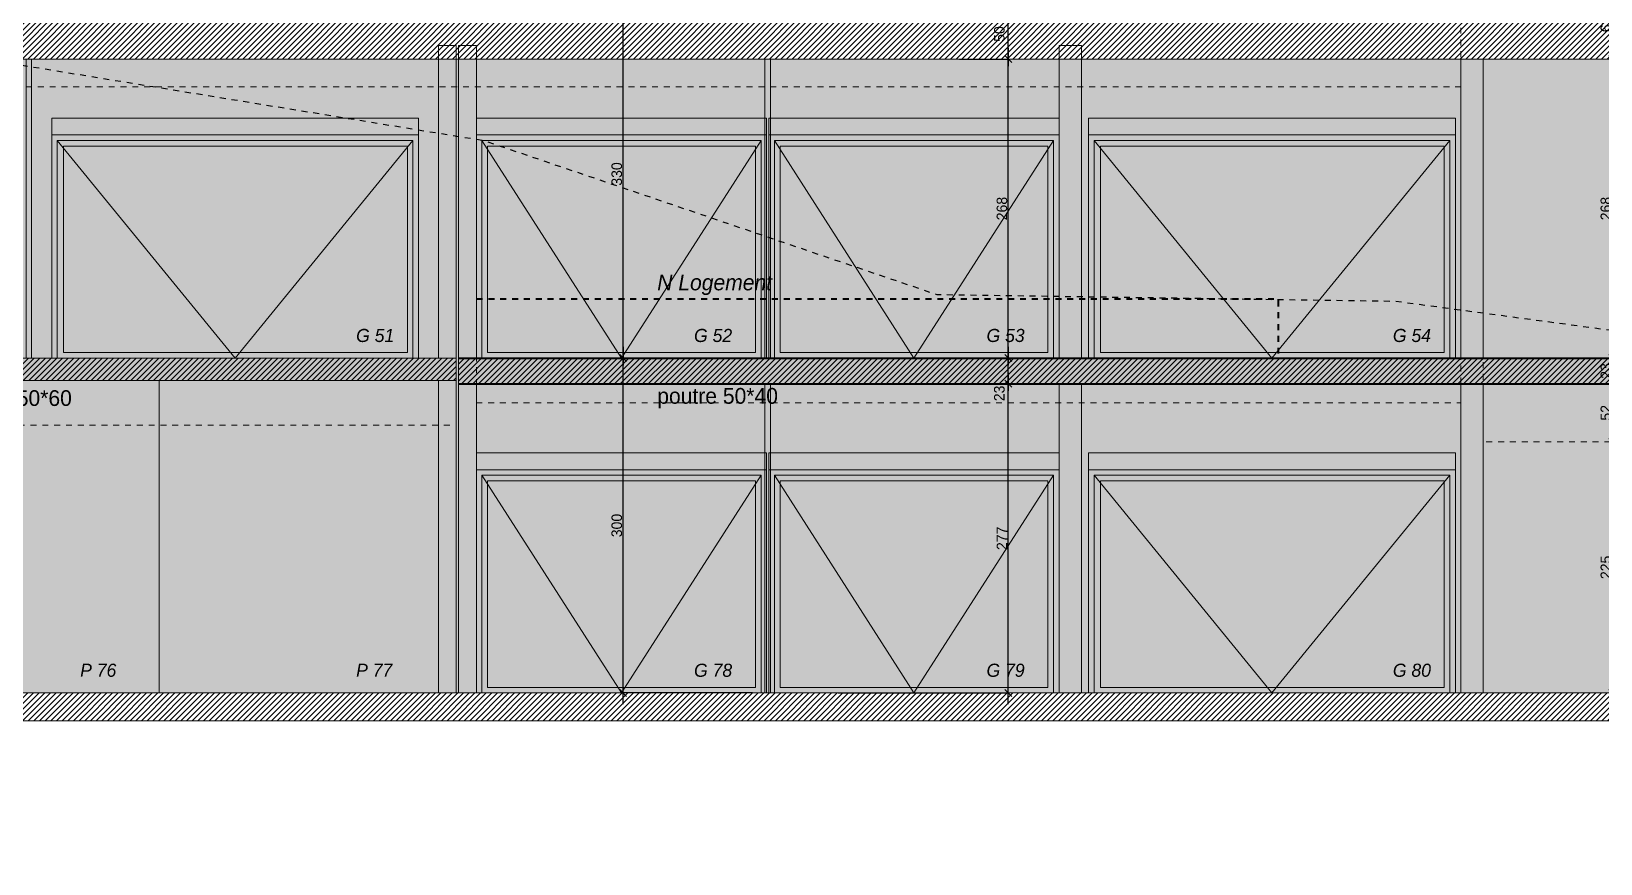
# Model space of a CAD drawing. Header units: centimetres. Extents: x -6341 to 23117, y -10090 to 8065.
# Drawn here: x 9430 to 10836, y -7040 to -6295 of the extents above; entities that cross this region are included whole.
import ezdxf

# ---------------------------------------------------------------- set-up
doc = ezdxf.new("R2010")
doc.units = ezdxf.units.CM
doc.header["$LTSCALE"] = 12.7
doc.header["$PDMODE"] = 1
doc.header["$PDSIZE"] = -2
doc.linetypes.add('VW-01', pattern=[0.83312, 0.41656, -0.41656])
doc.layers.get('0').update_dxf_attribs({"lineweight": 5})
for name, color, linetype, lineweight in [('B Général', 7, 'Continuous', 5), ('C ANNOTATIONS-cotation', 7, 'Continuous', 5), ('C ANNOTATIONS-texte', 7, 'Continuous', 5)]:
    doc.layers.add(name, color=color, linetype=linetype, lineweight=lineweight)
doc.styles.add('Arial', font='arial.ttf')
doc.styles.add('Eurostile', font='')
doc.styles.add('Eurostile (italic)', font='')
doc.styles.get('Eurostile').set_extended_font_data('Eurostile')
doc.styles.get('Eurostile (italic)').set_extended_font_data('Eurostile', italic=True)
doc.dimstyles.new('100é', dxfattribs={"dimtxt": 30.30306, "dimasz": 6.232178, "dimexe": 0, "dimexo": 25, "dimgap": 1, "dimtad": 1, "dimdec": 1, "dimtxsty": 'Arial', "dimblk": 'VW_SLASH', "dimblk1": 'VW_SLASH', "dimblk2": 'VW_SLASH', "dimcen": 0, "dimdle": 10, "dimse1": 1, "dimse2": 1, "dimazin": 0, "dimtfac": 1, "dimtdec": 1, "dimtix": 1, "dimtmove": 0, "dimatfit": 0, "dimldrblk": 'VW_FILLEDARROW', "dimfxl": 1, "dimfrac": 2, "dimtolj": 1, "dimarcsym": 0})
pattern_1 = [(45, (0, 0), (2.4253472, -2.6458333), [])]

# ---------------------------------------------------------------- blocks, each defined once
blk = doc.blocks.new('Groupe-267-1')
at = {"layer": 'B Général', "linetype": 'Continuous', "flags": 128}
for points in [[(9448.1, -6372.4), (9776.7, -6372.4), (9776.7, -6387.4), (9448.1, -6387.4)], [(9448.1, -6387.4), (9776.7, -6387.4), (9776.7, -6587.4), (9448.1, -6587.4)], [(9453.1, -6392.4), (9771.7, -6392.4), (9771.7, -6587.4), (9453.1, -6587.4)], [(9458.7, -6397.4), (9766.7, -6397.4), (9766.7, -6582.4), (9458.7, -6582.4)]]:
    blk.add_lwpolyline(points, close=True, dxfattribs=at)
blk.add_lwpolyline([(9453.1, -6392.4), (9612.4, -6587.4), (9771.7, -6392.4)], dxfattribs=at)
blk = doc.blocks.new('Porte basculante_élévation')
at = {"layer": 'B Général', "linetype": 'Continuous', "flags": 128}
for points in [[(-130, 107.5), (130, 107.5), (130, 92.5), (-130, 92.5)], [(-130, 92.5), (130, 92.5), (130, -107.5), (-130, -107.5)], [(-125, 87.5), (125, 87.5), (125, -107.5), (-125, -107.5)], [(-120, 82.5), (120, 82.5), (120, -102.5), (-120, -102.5)]]:
    blk.add_lwpolyline(points, close=True, dxfattribs=at)
blk.add_lwpolyline([(-125, 87.5), (0, -107.5), (125, 87.5)], dxfattribs=at)
blk = doc.blocks.new('Groupe-268-1')
at = {"layer": 'B Général', "linetype": 'Continuous', "flags": 128}
for points in [[(10376.9, -6372.4), (10705.5, -6372.4), (10705.5, -6387.4), (10376.9, -6387.4)], [(10376.9, -6387.4), (10705.5, -6387.4), (10705.5, -6587.4), (10376.9, -6587.4)], [(10381.9, -6392.4), (10700.5, -6392.4), (10700.5, -6587.4), (10381.9, -6587.4)], [(10387.5, -6397.4), (10695.5, -6397.4), (10695.5, -6582.4), (10387.5, -6582.4)]]:
    blk.add_lwpolyline(points, close=True, dxfattribs=at)
blk.add_lwpolyline([(10381.9, -6392.4), (10541.2, -6587.4), (10700.5, -6392.4)], dxfattribs=at)
blk = doc.blocks.new('Groupe-269-1')
at = {"layer": 'B Général', "color": 7, "linetype": 'Continuous', "lineweight": 5, "flags": 128}
for points in [[(9425.1, -6319.4), (9430.1, -6319.4), (9430.1, -6587.4), (9425.1, -6587.4)], [(10087, -6319.4), (10092, -6319.4), (10092, -6587.4), (10087, -6587.4)]]:
    blk.add_lwpolyline(points, close=True, dxfattribs=at)
at = {"layer": 'B Général', "color": 7}
for name, p in [('Groupe-267-1', (0, 0)), ('Porte basculante_élévation', (9958.5, -6479.9)), ('Porte basculante_élévation', (10220.5, -6479.9)), ('Groupe-268-1', (0, 0))]:
    blk.add_blockref(name, p, dxfattribs=at)
at = {"layer": 'C ANNOTATIONS-texte', "color": 7, "char_height": 11.77, "attachment_point": 1, "line_spacing_factor": 0.894142, "style": 'Eurostile (italic)'}
for s, insert in [('G 51', (9720.8, -6561.2)), ('G 52', (10023.5, -6561.2)), ('G 53', (10285.5, -6561.2)), ('G 54', (10649.5, -6561.2))]:
    blk.add_mtext(s, dxfattribs=dict(at, insert=insert))
blk = doc.blocks.new('Groupe-270-1')
at = {"layer": 'B Général', "linetype": 'Continuous', "flags": 128}
for points in [[(10376.9, -6672.4), (10705.5, -6672.4), (10705.5, -6687.4), (10376.9, -6687.4)], [(10376.9, -6687.4), (10705.5, -6687.4), (10705.5, -6887.4), (10376.9, -6887.4)], [(10381.9, -6692.4), (10700.5, -6692.4), (10700.5, -6887.4), (10381.9, -6887.4)], [(10387.5, -6697.4), (10695.5, -6697.4), (10695.5, -6882.4), (10387.5, -6882.4)]]:
    blk.add_lwpolyline(points, close=True, dxfattribs=at)
blk.add_lwpolyline([(10381.9, -6692.4), (10541.2, -6887.4), (10700.5, -6692.4)], dxfattribs=at)
blk = doc.blocks.new('Groupe-272-1')
at = {"layer": 'B Général', "color": 7, "linetype": 'Continuous', "lineweight": 5}
blk.add_line((9544.5, -6607.4), (9544.5, -6887.4), dxfattribs=at)
at = {"layer": 'B Général', "color": 7, "linetype": 'Continuous', "lineweight": 5, "flags": 128}
blk.add_lwpolyline([(10087, -6610.4), (10092, -6610.4), (10092, -6887.4), (10087, -6887.4)], close=True, dxfattribs=at)
at = {"layer": 'B Général', "color": 7}
for name, p in [('Porte basculante_élévation', (9958.5, -6779.9)), ('Porte basculante_élévation', (10220.5, -6779.9)), ('Groupe-270-1', (0, 0))]:
    blk.add_blockref(name, p, dxfattribs=at)
at = {"layer": 'C ANNOTATIONS-texte', "color": 7, "char_height": 11.77, "attachment_point": 1, "line_spacing_factor": 0.894142, "style": 'Eurostile (italic)'}
for s, insert in [('P 76', (9473.6, -6861.2)), ('P 77', (9720.8, -6861.2)), ('G 78', (10023.5, -6861.2)), ('G 79', (10285.5, -6861.2)), ('G 80', (10649.5, -6861.2))]:
    blk.add_mtext(s, dxfattribs=dict(at, insert=insert))
blk = doc.blocks.new('VW_SLASH')
at = {"color": 0, "linetype": 'ByBlock', "lineweight": -2}
blk.add_line((1.6, 0), (-1, 0), dxfattribs=at)
at = {"color": 0, "linetype": 'VW-01', "lineweight": 20, "flags": 128}
blk.add_lwpolyline([(0.5, 0.5), (-0.5, -0.5)], dxfattribs=at)
blk = doc.blocks.new('*D1211')
at = {"layer": 'C ANNOTATIONS-cotation', "color": 0, "linetype": 'Continuous', "lineweight": -2, "transparency": 16777216}
for p, q in [((10948.5, -6257.4), (10846, -6257.4)), ((10846, -6313.1), (10846, -6263.6)), ((10937, -6319.4), (10846, -6319.4))]:
    blk.add_line(p, q, dxfattribs=at)
at = {"layer": 'Defpoints', "color": 0, "transparency": 16777216}
for p in [(10846, -6257.4), (10973.5, -6257.4), (10962, -6319.4)]:
    blk.add_point(p, dxfattribs=at)
at = {"layer": 'C ANNOTATIONS-cotation', "color": 0, "lineweight": -2, "transparency": 16777216, "xscale": 6.232177734375, "yscale": 6.232177734375, "zscale": 6.232177734375}
for p, rotation in [((10846, -6257.4), 90), ((10846, -6319.4), 270)]:
    blk.add_blockref('VW_SLASH', p, dxfattribs=dict(at, rotation=rotation))
at = {"layer": 'C ANNOTATIONS-cotation', "color": 0, "lineweight": 5, "transparency": 16777216, "insert": (10840.3, -6288.4), "char_height": 9.41, "attachment_point": 5, "rotation": 90, "style": 'Eurostile'}
blk.add_mtext('\\A1;62', dxfattribs=at)
blk = doc.blocks.new('VW_FILLEDARROW')
at = {"linetype": 'Continuous', "lineweight": 0}
blk.add_hatch(color=0, dxfattribs=at).paths.add_polyline_path([(-1.6, 0.43), (0, 0), (-1.6, -0.43)])
at = {"color": 0, "linetype": 'VW-01', "lineweight": 5, "flags": 128}
blk.add_lwpolyline([(-1.6, 0.43), (0, 0), (-1.6, -0.43)], close=True, dxfattribs=at)
blk = doc.blocks.new('*D1212')
at = {"layer": 'C ANNOTATIONS-cotation', "color": 0, "linetype": 'Continuous', "lineweight": -2, "transparency": 16777216}
for p, q in [((10937, -6319.4), (10846, -6319.4)), ((10846, -6581.1), (10846, -6325.6)), ((10841.9, -6587.4), (10846, -6587.4))]:
    blk.add_line(p, q, dxfattribs=at)
at = {"layer": 'Defpoints', "color": 0, "transparency": 16777216}
for p in [(10846, -6319.4), (10962, -6319.4), (10866.9, -6587.4)]:
    blk.add_point(p, dxfattribs=at)
at = {"layer": 'C ANNOTATIONS-cotation', "color": 0, "lineweight": -2, "transparency": 16777216, "xscale": 6.232177734375, "yscale": 6.232177734375, "zscale": 6.232177734375}
for p, rotation in [((10846, -6319.4), 90), ((10846, -6587.4), 270)]:
    blk.add_blockref('VW_SLASH', p, dxfattribs=dict(at, rotation=rotation))
at = {"layer": 'C ANNOTATIONS-cotation', "color": 0, "lineweight": 5, "transparency": 16777216, "insert": (10840.3, -6453.4), "char_height": 9.41, "attachment_point": 5, "rotation": 90, "style": 'Eurostile'}
blk.add_mtext('\\A1;268', dxfattribs=at)
blk = doc.blocks.new('*D1213')
at = {"layer": 'C ANNOTATIONS-cotation', "color": 0, "linetype": 'Continuous', "lineweight": -2, "transparency": 16777216}
for p, q in [((10841.9, -6587.4), (10846, -6587.4)), ((10846, -6604.1), (10846, -6593.6)), ((10897, -6610.4), (10846, -6610.4))]:
    blk.add_line(p, q, dxfattribs=at)
at = {"layer": 'Defpoints', "color": 0, "transparency": 16777216}
for p in [(10846, -6587.4), (10866.9, -6587.4), (10922, -6610.4)]:
    blk.add_point(p, dxfattribs=at)
at = {"layer": 'C ANNOTATIONS-cotation', "color": 0, "lineweight": -2, "transparency": 16777216, "xscale": 6.232177734375, "yscale": 6.232177734375, "zscale": 6.232177734375}
for p, rotation in [((10846, -6587.4), 90), ((10846, -6610.4), 270)]:
    blk.add_blockref('VW_SLASH', p, dxfattribs=dict(at, rotation=rotation))
at = {"layer": 'C ANNOTATIONS-cotation', "color": 0, "lineweight": 5, "transparency": 16777216, "insert": (10840.3, -6598.9), "char_height": 9.41, "attachment_point": 5, "rotation": 90, "style": 'Eurostile'}
blk.add_mtext('\\A1;23', dxfattribs=at)
blk = doc.blocks.new('*D1214')
at = {"layer": 'C ANNOTATIONS-cotation', "color": 0, "linetype": 'Continuous', "lineweight": -2, "transparency": 16777216}
for p, q in [((10897, -6610.4), (10846, -6610.4)), ((10846, -6656.1), (10846, -6616.6)), ((10863, -6662.4), (10846, -6662.4))]:
    blk.add_line(p, q, dxfattribs=at)
at = {"layer": 'Defpoints', "color": 0, "transparency": 16777216}
for p in [(10846, -6610.4), (10922, -6610.4), (10888, -6662.4)]:
    blk.add_point(p, dxfattribs=at)
at = {"layer": 'C ANNOTATIONS-cotation', "color": 0, "lineweight": -2, "transparency": 16777216, "xscale": 6.232177734375, "yscale": 6.232177734375, "zscale": 6.232177734375}
for p, rotation in [((10846, -6610.4), 90), ((10846, -6662.4), 270)]:
    blk.add_blockref('VW_SLASH', p, dxfattribs=dict(at, rotation=rotation))
at = {"layer": 'C ANNOTATIONS-cotation', "color": 0, "lineweight": 5, "transparency": 16777216, "insert": (10840.3, -6636.4), "char_height": 9.41, "attachment_point": 5, "rotation": 90, "style": 'Eurostile'}
blk.add_mtext('\\A1;52', dxfattribs=at)
blk = doc.blocks.new('*D1215')
at = {"layer": 'C ANNOTATIONS-cotation', "color": 0, "linetype": 'Continuous', "lineweight": -2, "transparency": 16777216}
for p, q in [((10863, -6662.4), (10846, -6662.4)), ((10846, -6881.1), (10846, -6668.6)), ((10863, -6887.4), (10846, -6887.4))]:
    blk.add_line(p, q, dxfattribs=at)
at = {"layer": 'Defpoints', "color": 0, "transparency": 16777216}
for p in [(10846, -6662.4), (10888, -6662.4), (10888, -6887.4)]:
    blk.add_point(p, dxfattribs=at)
at = {"layer": 'C ANNOTATIONS-cotation', "color": 0, "lineweight": -2, "transparency": 16777216, "xscale": 6.232177734375, "yscale": 6.232177734375, "zscale": 6.232177734375}
for p, rotation in [((10846, -6662.4), 90), ((10846, -6887.4), 270)]:
    blk.add_blockref('VW_SLASH', p, dxfattribs=dict(at, rotation=rotation))
at = {"layer": 'C ANNOTATIONS-cotation', "color": 0, "lineweight": 5, "transparency": 16777216, "insert": (10840.3, -6774.9), "char_height": 9.41, "attachment_point": 5, "rotation": 90, "style": 'Eurostile'}
blk.add_mtext('\\A1;225', dxfattribs=at)
blk = doc.blocks.new('*D1220')
at = {"layer": 'C ANNOTATIONS-cotation', "color": 0, "linetype": 'Continuous', "lineweight": -2, "transparency": 16777216}
for p, q in [((10045, -6257.4), (9960, -6257.4)), ((9960, -6581.1), (9960, -6263.6)), ((9998.5, -6587.4), (9960, -6587.4))]:
    blk.add_line(p, q, dxfattribs=at)
at = {"layer": 'Defpoints', "color": 0, "transparency": 16777216}
for p in [(9960, -6257.4), (10070, -6257.4), (10023.5, -6587.4)]:
    blk.add_point(p, dxfattribs=at)
at = {"layer": 'C ANNOTATIONS-cotation', "color": 0, "lineweight": -2, "transparency": 16777216, "xscale": 6.232177734375, "yscale": 6.232177734375, "zscale": 6.232177734375}
for p, rotation in [((9960, -6257.4), 90), ((9960, -6587.4), 270)]:
    blk.add_blockref('VW_SLASH', p, dxfattribs=dict(at, rotation=rotation))
at = {"layer": 'C ANNOTATIONS-cotation', "color": 0, "lineweight": 5, "transparency": 16777216, "insert": (9954.3, -6422.4), "char_height": 9.41, "attachment_point": 5, "rotation": 90, "style": 'Eurostile'}
blk.add_mtext('\\A1;330', dxfattribs=at)
blk = doc.blocks.new('*D1221')
at = {"layer": 'C ANNOTATIONS-cotation', "color": 0, "linetype": 'Continuous', "lineweight": -2, "transparency": 16777216}
for p, q in [((9998.5, -6587.4), (9960, -6587.4)), ((9960, -6881.1), (9960, -6593.6)), ((10076, -6887.4), (9960, -6887.4))]:
    blk.add_line(p, q, dxfattribs=at)
at = {"layer": 'Defpoints', "color": 0, "transparency": 16777216}
for p in [(9960, -6587.4), (10023.5, -6587.4), (10101, -6887.4)]:
    blk.add_point(p, dxfattribs=at)
at = {"layer": 'C ANNOTATIONS-cotation', "color": 0, "lineweight": -2, "transparency": 16777216, "xscale": 6.232177734375, "yscale": 6.232177734375, "zscale": 6.232177734375}
for p, rotation in [((9960, -6587.4), 90), ((9960, -6887.4), 270)]:
    blk.add_blockref('VW_SLASH', p, dxfattribs=dict(at, rotation=rotation))
at = {"layer": 'C ANNOTATIONS-cotation', "color": 0, "lineweight": 5, "transparency": 16777216, "insert": (9954.3, -6737.4), "char_height": 9.41, "attachment_point": 5, "rotation": 90, "style": 'Eurostile'}
blk.add_mtext('\\A1;300', dxfattribs=at)
blk = doc.blocks.new('*D1245')
at = {"layer": 'C ANNOTATIONS-cotation', "color": 0, "linetype": 'Continuous', "lineweight": -2, "transparency": 16777216}
for p, q in [((10261, -6269.4), (10305, -6269.4)), ((10305, -6313.1), (10305, -6275.6)), ((10261.4, -6319.4), (10305, -6319.4))]:
    blk.add_line(p, q, dxfattribs=at)
at = {"layer": 'Defpoints', "color": 0, "transparency": 16777216}
for p in [(10236, -6269.4), (10305, -6269.4), (10236.4, -6319.4)]:
    blk.add_point(p, dxfattribs=at)
at = {"layer": 'C ANNOTATIONS-cotation', "color": 0, "lineweight": -2, "transparency": 16777216, "xscale": 6.232177734375, "yscale": 6.232177734375, "zscale": 6.232177734375}
for p, rotation in [((10305, -6269.4), 90), ((10305, -6319.4), 270)]:
    blk.add_blockref('VW_SLASH', p, dxfattribs=dict(at, rotation=rotation))
at = {"layer": 'C ANNOTATIONS-cotation', "color": 0, "lineweight": 5, "transparency": 16777216, "insert": (10297, -6297), "char_height": 9.41, "attachment_point": 5, "rotation": 90, "style": 'Eurostile'}
blk.add_mtext('\\A1;50', dxfattribs=at)
blk = doc.blocks.new('*D1246')
at = {"layer": 'C ANNOTATIONS-cotation', "color": 0, "linetype": 'Continuous', "lineweight": -2, "transparency": 16777216}
for p, q in [((10261.4, -6319.4), (10305, -6319.4)), ((10305, -6581.1), (10305, -6325.6)), ((10228.2, -6587.4), (10305, -6587.4))]:
    blk.add_line(p, q, dxfattribs=at)
at = {"layer": 'Defpoints', "color": 0, "transparency": 16777216}
for p in [(10236.4, -6319.4), (10305, -6319.4), (10203.2, -6587.4)]:
    blk.add_point(p, dxfattribs=at)
at = {"layer": 'C ANNOTATIONS-cotation', "color": 0, "lineweight": -2, "transparency": 16777216, "xscale": 6.232177734375, "yscale": 6.232177734375, "zscale": 6.232177734375}
for p, rotation in [((10305, -6319.4), 90), ((10305, -6587.4), 270)]:
    blk.add_blockref('VW_SLASH', p, dxfattribs=dict(at, rotation=rotation))
at = {"layer": 'C ANNOTATIONS-cotation', "color": 0, "lineweight": 5, "transparency": 16777216, "insert": (10299.3, -6453.4), "char_height": 9.41, "attachment_point": 5, "rotation": 90, "style": 'Eurostile'}
blk.add_mtext('\\A1;268', dxfattribs=at)
blk = doc.blocks.new('*D1247')
at = {"layer": 'C ANNOTATIONS-cotation', "color": 0, "linetype": 'Continuous', "lineweight": -2, "transparency": 16777216}
for p, q in [((10228.2, -6587.4), (10305, -6587.4)), ((10305, -6604.1), (10305, -6593.6)), ((10202, -6610.4), (10305, -6610.4))]:
    blk.add_line(p, q, dxfattribs=at)
at = {"layer": 'Defpoints', "color": 0, "transparency": 16777216}
for p in [(10203.2, -6587.4), (10305, -6587.4), (10177, -6610.4)]:
    blk.add_point(p, dxfattribs=at)
at = {"layer": 'C ANNOTATIONS-cotation', "color": 0, "lineweight": -2, "transparency": 16777216, "xscale": 6.232177734375, "yscale": 6.232177734375, "zscale": 6.232177734375}
for p, rotation in [((10305, -6587.4), 90), ((10305, -6610.4), 270)]:
    blk.add_blockref('VW_SLASH', p, dxfattribs=dict(at, rotation=rotation))
at = {"layer": 'C ANNOTATIONS-cotation', "color": 0, "lineweight": 5, "transparency": 16777216, "insert": (10297, -6619), "char_height": 9.41, "attachment_point": 5, "rotation": 90, "style": 'Eurostile'}
blk.add_mtext('\\A1;23', dxfattribs=at)
blk = doc.blocks.new('*D1248')
at = {"layer": 'C ANNOTATIONS-cotation', "color": 0, "linetype": 'Continuous', "lineweight": -2, "transparency": 16777216}
for p, q in [((10202, -6610.4), (10305, -6610.4)), ((10305, -6881.1), (10305, -6616.6)), ((10152.6, -6887.4), (10305, -6887.4))]:
    blk.add_line(p, q, dxfattribs=at)
at = {"layer": 'Defpoints', "color": 0, "transparency": 16777216}
for p in [(10177, -6610.4), (10305, -6610.4), (10127.6, -6887.4)]:
    blk.add_point(p, dxfattribs=at)
at = {"layer": 'C ANNOTATIONS-cotation', "color": 0, "lineweight": -2, "transparency": 16777216, "xscale": 6.232177734375, "yscale": 6.232177734375, "zscale": 6.232177734375}
for p, rotation in [((10305, -6610.4), 90), ((10305, -6887.4), 270)]:
    blk.add_blockref('VW_SLASH', p, dxfattribs=dict(at, rotation=rotation))
at = {"layer": 'C ANNOTATIONS-cotation', "color": 0, "lineweight": 5, "transparency": 16777216, "insert": (10299.3, -6748.9), "char_height": 9.41, "attachment_point": 5, "rotation": 90, "style": 'Eurostile'}
blk.add_mtext('\\A1;277', dxfattribs=at)

msp = doc.modelspace()

# ---------------------------------------------------------------- hatches: boundary and pattern name
at = {"layer": 'B Général', "linetype": 'Continuous', "lineweight": 0, "true_color": 0xbbbbbb}
msp.add_hatch(color=9, dxfattribs=at).paths.add_polyline_path([(8418.48, -6024.37), (8418.48, -6012.44), (7604.48, -6012.44), (7604.48, -5727.37), (5020.97, -5727.37), (5020.97, -6587.37), (7066.16, -6587.37), (7066.81, -6887.37), (11940.45, -6887.37), (11940.45, -6578.37), (11450.34, -6578.37), (11450.34, -6610.37), (11432.34, -6610.37), (11432.34, -6319.37), (9040.48, -6319.37), (9040.48, -6024.37)])
at = {"layer": 'B Général', "linetype": 'Continuous', "lineweight": 5}
h = msp.add_hatch(dxfattribs=at)
h.set_pattern_fill('50_BETON', style=0, pattern_type=2)
h.set_pattern_definition(pattern_1)
h.paths.add_polyline_path([(9080.69, -6339.37), (9020.69, -6339.37), (9020.69, -6269.37), (11432.45, -6269.37), (11432.45, -6319.37), (11313.44, -6319.37), (11313.44, -6344.37), (11263.44, -6344.37), (11263.44, -6319.37), (9080.69, -6319.37)])
h = msp.add_hatch(dxfattribs=at)
h.set_pattern_fill('50_BETON', style=0, pattern_type=2)
h.set_pattern_definition(pattern_1)
h.paths.add_polyline_path([(5008.04, -6587.37), (5008.04, -6607.37), (9810.48, -6607.37), (9810.48, -6587.37)])
h = msp.add_hatch(dxfattribs=at)
h.set_pattern_fill('50_BETON', style=0, pattern_type=2)
h.set_pattern_definition(pattern_1)
h.paths.add_polyline_path([(11449.44, -6610.37), (11431.44, -6587.37), (9812.48, -6587.37), (9812.48, -6610.37)])
h = msp.add_hatch(dxfattribs=at)
h.set_pattern_fill('50_BETON', style=0, pattern_type=2)
h.set_pattern_definition(pattern_1)
h.paths.add_polyline_path([(7085.89, -6887.37), (7085.89, -6912.37), (11952.45, -6912.37), (11952.45, -6887.37)])

# ---------------------------------------------------------------- linework, layer by layer
at = {"layer": 'B Général', "color": 7, "linetype": 'Continuous', "lineweight": 18}
for p, q in [((5008.04, -6587.37), (9810.48, -6587.37)), ((5008.04, -6607.37), (9810.48, -6607.37)), ((11952.45, -6887.37), (7085.89, -6887.37)), ((11952.45, -6912.37), (7085.89, -6912.37))]:
    msp.add_line(p, q, dxfattribs=at)
at = {"layer": 'B Général', "color": 7, "linetype": 'Continuous', "lineweight": 5}
for p, q in [((5008.04, -6587.37), (9810.48, -6587.37)), ((9810.48, -6607.37), (9810.48, -6587.37)), ((9812.48, -6587.37), (11431.44, -6587.37)), ((9812.48, -6610.37), (9812.48, -6587.37)), ((5008.04, -6607.37), (9810.48, -6607.37)), ((9812.48, -6610.37), (11449.44, -6610.37)), ((11952.45, -6887.37), (8444.48, -6887.37)), ((11952.45, -6912.37), (7085.89, -6912.37))]:
    msp.add_line(p, q, dxfattribs=at)
at = {"layer": 'B Général', "color": 7, "linetype": 'Continuous', "lineweight": 35}
for p, q in [((9812.48, -6587.37), (11431.44, -6587.37)), ((9812.48, -6610.37), (11449.44, -6610.37))]:
    msp.add_line(p, q, dxfattribs=at)
at = {"layer": 'B Général', "color": 1, "linetype": 'VW-01', "lineweight": 25, "true_color": 0xff0000, "flags": 128}
msp.add_lwpolyline([(6225.89, -5704.95), (7143.26, -5923.37), (7434.56, -5943.37), (7658.97, -6004.37), (8172.95, -6104.37), (9209.97, -6290.37), (9835.06, -6392.36), (10241.01, -6530.36), (10652.16, -6536.36), (11097.97, -6596.36), (11972.45, -6712.67)], dxfattribs=at)
at = {"layer": 'B Général', "color": 7, "linetype": 'Continuous', "lineweight": 5, "flags": 128}
for points in [[(9080.69, -6339.37), (9020.69, -6339.37), (9020.69, -6269.37), (11432.45, -6269.37), (11432.45, -6319.37), (11313.44, -6319.37), (11313.44, -6344.37), (11263.44, -6344.37), (11263.44, -6319.37), (9080.69, -6319.37)], [(9794.48, -6307.37), (9810.48, -6307.37), (9810.48, -6587.37), (9794.48, -6587.37)], [(9812.48, -6307.37), (9828.48, -6307.37), (9828.48, -6587.37), (9812.48, -6587.37)], [(10350.48, -6307.37), (10370.48, -6307.37), (10370.48, -6587.37), (10350.48, -6587.37)], [(10710.48, -6319.37), (10730.48, -6319.37), (10730.48, -6587.37), (10710.48, -6587.37)], [(9794.48, -6607.37), (9810.48, -6607.37), (9810.48, -6887.37), (9794.48, -6887.37)], [(9812.48, -6610.37), (9828.48, -6610.37), (9828.48, -6887.37), (9812.48, -6887.37)], [(10350.48, -6610.37), (10370.48, -6610.37), (10370.48, -6887.37), (10350.48, -6887.37)], [(10710.48, -6610.37), (10730.48, -6610.37), (10730.48, -6887.37), (10710.48, -6887.37)]]:
    msp.add_lwpolyline(points, close=True, dxfattribs=at)
at = {"layer": 'B Général', "color": 7, "linetype": 'VW-01', "lineweight": 5, "flags": 128}
for points in [[(9060.69, -6269.38), (10710.5, -6269.38), (10710.5, -6344.38), (9060.69, -6344.38)], [(9061.48, -6587.37), (9810.48, -6587.37), (9810.48, -6647.37), (9061.48, -6647.37)], [(9828.48, -6587.37), (10710.48, -6587.37), (10710.48, -6627.37), (9828.48, -6627.37)], [(10730.48, -6587.37), (11432.34, -6587.37), (11432.34, -6662.37), (10730.48, -6662.37)]]:
    msp.add_lwpolyline(points, close=True, dxfattribs=at)
at = {"layer": 'B Général', "color": 7, "linetype": 'VW-01', "lineweight": 35, "flags": 128}
msp.add_lwpolyline([(9828.8, -6534.37), (10546.87, -6534.37), (10546.87, -6587.37)], dxfattribs=at)
at = {"layer": 'B Général', "color": 7, "linetype": 'Continuous', "lineweight": 5, "flags": 128}
msp.add_lwpolyline([(13391.47, -7040.36), (13090.82, -6861.36), (12850.54, -6781.36), (12562.56, -6775.36), (12097.98, -6729.36), (11940.45, -6708.41), (11940.45, -6912.37), (7066.48, -6912.37)], dxfattribs=at)

# ---------------------------------------------------------------- block references
at = {"layer": 'B Général', "color": 7}
for name in ['Groupe-269-1', 'Groupe-272-1']:
    msp.add_blockref(name, (0, 0), dxfattribs=at)

# ---------------------------------------------------------------- texts
at = {"layer": 'B Général', "color": 7, "char_height": 14.118, "attachment_point": 1, "line_spacing_factor": 0.894142, "style": 'Eurostile'}
for s, insert in [('poutre 50*60', (9358, -6616.13)), ('poutre 50*40', (9990.53, -6614.16))]:
    msp.add_mtext(s, dxfattribs=dict(at, insert=insert))
at = {"layer": 'C ANNOTATIONS-texte', "insert": (9990.53, -6512.52), "char_height": 14.118, "attachment_point": 1, "line_spacing_factor": 0.894142, "style": 'Eurostile (italic)'}
msp.add_mtext('N Logement', dxfattribs=at)

# ---------------------------------------------------------------- dimensions: what is measured, and where the dimension line sits
at = {"layer": 'C ANNOTATIONS-cotation', "color": 7, "linetype": 'Continuous', "lineweight": 5}
for base, p1, p2, override, picture, middle in [((9960, -6257.37), (10023.48, -6587.37), (10070, -6257.37), {"dimtxt": 9.412001, "dimpost": '<>', "dimtxsty": 'Eurostile', "dimse1": 0, "dimse2": 0, "dimtmove": 2}, '*D1220', (9954.29, -6422.37)), ((10846, -6257.38), (10962, -6319.37), (10973.5, -6257.38), {"dimtxt": 9.412001, "dimpost": '<>', "dimtxsty": 'Eurostile', "dimse1": 0, "dimse2": 0, "dimtmove": 2}, '*D1211', (10840.29, -6288.37)), ((10304.98, -6319.37), (10203.24, -6587.37), (10236.41, -6319.37), {"dimtxt": 9.412001, "dimdec": 0, "dimpost": '<>', "dimtxsty": 'Eurostile', "dimse1": 0, "dimse2": 0, "dimtmove": 2}, '*D1246', (10299.28, -6453.37)), ((10846, -6319.37), (10866.93, -6587.37), (10962, -6319.37), {"dimtxt": 9.412001, "dimpost": '<>', "dimtxsty": 'Eurostile', "dimse1": 0, "dimse2": 0, "dimtmove": 2}, '*D1212', (10840.29, -6453.37)), ((9960, -6587.37), (10101, -6887.37), (10023.48, -6587.37), {"dimtxt": 9.412001, "dimpost": '<>', "dimtxsty": 'Eurostile', "dimse1": 0, "dimse2": 0, "dimtmove": 2}, '*D1221', (9954.29, -6737.37)), ((10846, -6587.37), (10922, -6610.37), (10866.93, -6587.37), {"dimtxt": 9.412001, "dimpost": '<>', "dimtxsty": 'Eurostile', "dimse1": 0, "dimse2": 0, "dimtmove": 2}, '*D1213', (10840.29, -6598.87)), ((10304.98, -6610.37), (10127.63, -6887.37), (10177, -6610.37), {"dimtxt": 9.412001, "dimdec": 0, "dimpost": '<>', "dimtxsty": 'Eurostile', "dimse1": 0, "dimse2": 0, "dimtmove": 2}, '*D1248', (10299.28, -6748.87)), ((10846, -6610.37), (10888, -6662.37), (10922, -6610.37), {"dimtxt": 9.412001, "dimpost": '<>', "dimtxsty": 'Eurostile', "dimse1": 0, "dimse2": 0, "dimtmove": 2}, '*D1214', (10840.29, -6636.37)), ((10846, -6662.37), (10888, -6887.37), (10888, -6662.37), {"dimtxt": 9.412001, "dimpost": '<>', "dimtxsty": 'Eurostile', "dimse1": 0, "dimse2": 0, "dimtmove": 2}, '*D1215', (10840.29, -6774.87))]:
    dim = msp.add_linear_dim(base=base, p1=p1, p2=p2, angle=270, dimstyle='100é', override=override, dxfattribs=at)
    dim.commit()
    dim.dimension.update_dxf_attribs({"geometry": picture, "text_midpoint": middle})
for base, p1, p2, override, picture, middle in [((10304.98, -6269.38), (10236.41, -6319.37), (10236, -6269.38), {"dimtxt": 9.412001, "dimdec": 0, "dimpost": '<>', "dimtxsty": 'Eurostile', "dimse1": 0, "dimse2": 0, "dimtmove": 2}, '*D1245', (10297, -6297)), ((10304.98, -6587.37), (10177, -6610.37), (10203.24, -6587.37), {"dimtxt": 9.412001, "dimdec": 0, "dimpost": '<>', "dimtxsty": 'Eurostile', "dimse1": 0, "dimse2": 0, "dimtix": 0, "dimtmove": 2}, '*D1247', (10297, -6619.02))]:
    dim = msp.add_linear_dim(base=base, p1=p1, p2=p2, angle=270, dimstyle='100é', override=override, dxfattribs=at)
    dim.commit()
    dim.dimension.update_dxf_attribs({"geometry": picture, "text_midpoint": middle, "dimtype": 160})

doc.saveas('drawing.dxf')
